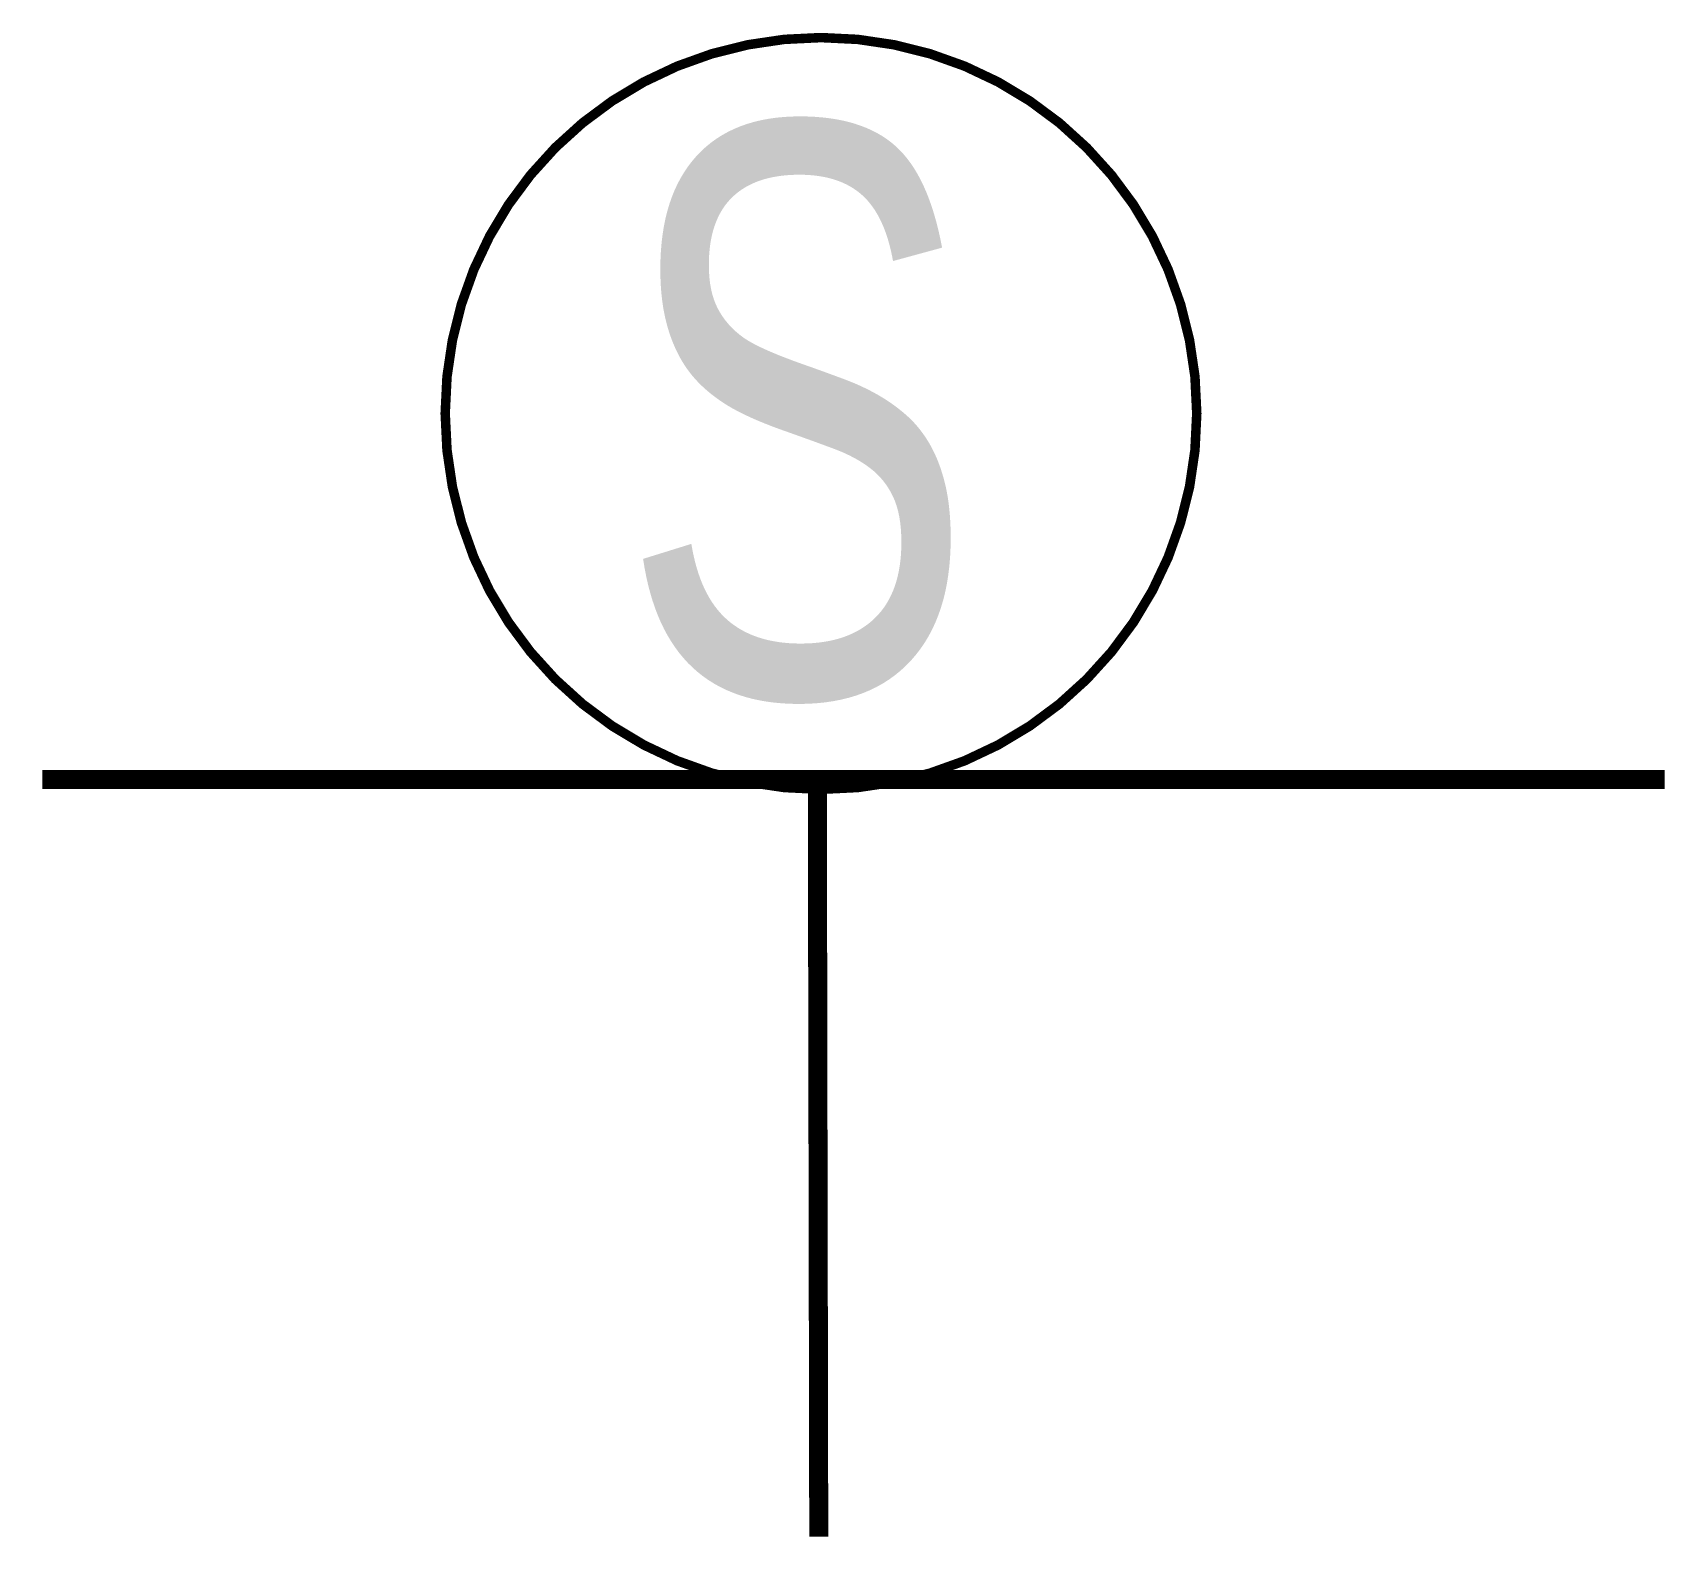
# Model space of a CAD drawing. Extents: x 2.91 to 11.54, y -0.07 to 7.88.
import ezdxf

# ---------------------------------------------------------------- set-up
doc = ezdxf.new("R2010")
doc.units = 0
doc.header["$MEASUREMENT"] = 0
doc.layers.get('0').update_dxf_attribs({"linetype": 'CONTINUOUS'})
doc.styles.add('LZ_FONTS_FS', font='hxm.ttf', dxfattribs={"width": 0.7})

msp = doc.modelspace()

# ---------------------------------------------------------------- linework, layer by layer
at = {"const_width": 0.05}
msp.add_lwpolyline([(5.0775, 5.8823, 1), (9.0275, 5.8823, 1)], format="xyb", close=True, dxfattribs=at)
at = {"const_width": 0.1}
for points in [[(2.9602, 3.9586), (11.4866, 3.9586)], [(7.0333, 3.9586), (7.0408, -0.0194)]]:
    msp.add_lwpolyline(points, dxfattribs=at)

# ---------------------------------------------------------------- texts
at = {"style": 'LZ_FONTS_FS', "width": 0.7}
msp.add_text('S', height=3, dxfattribs=at).set_placement((5.9901, 4.3986))

doc.saveas('drawing.dxf')
